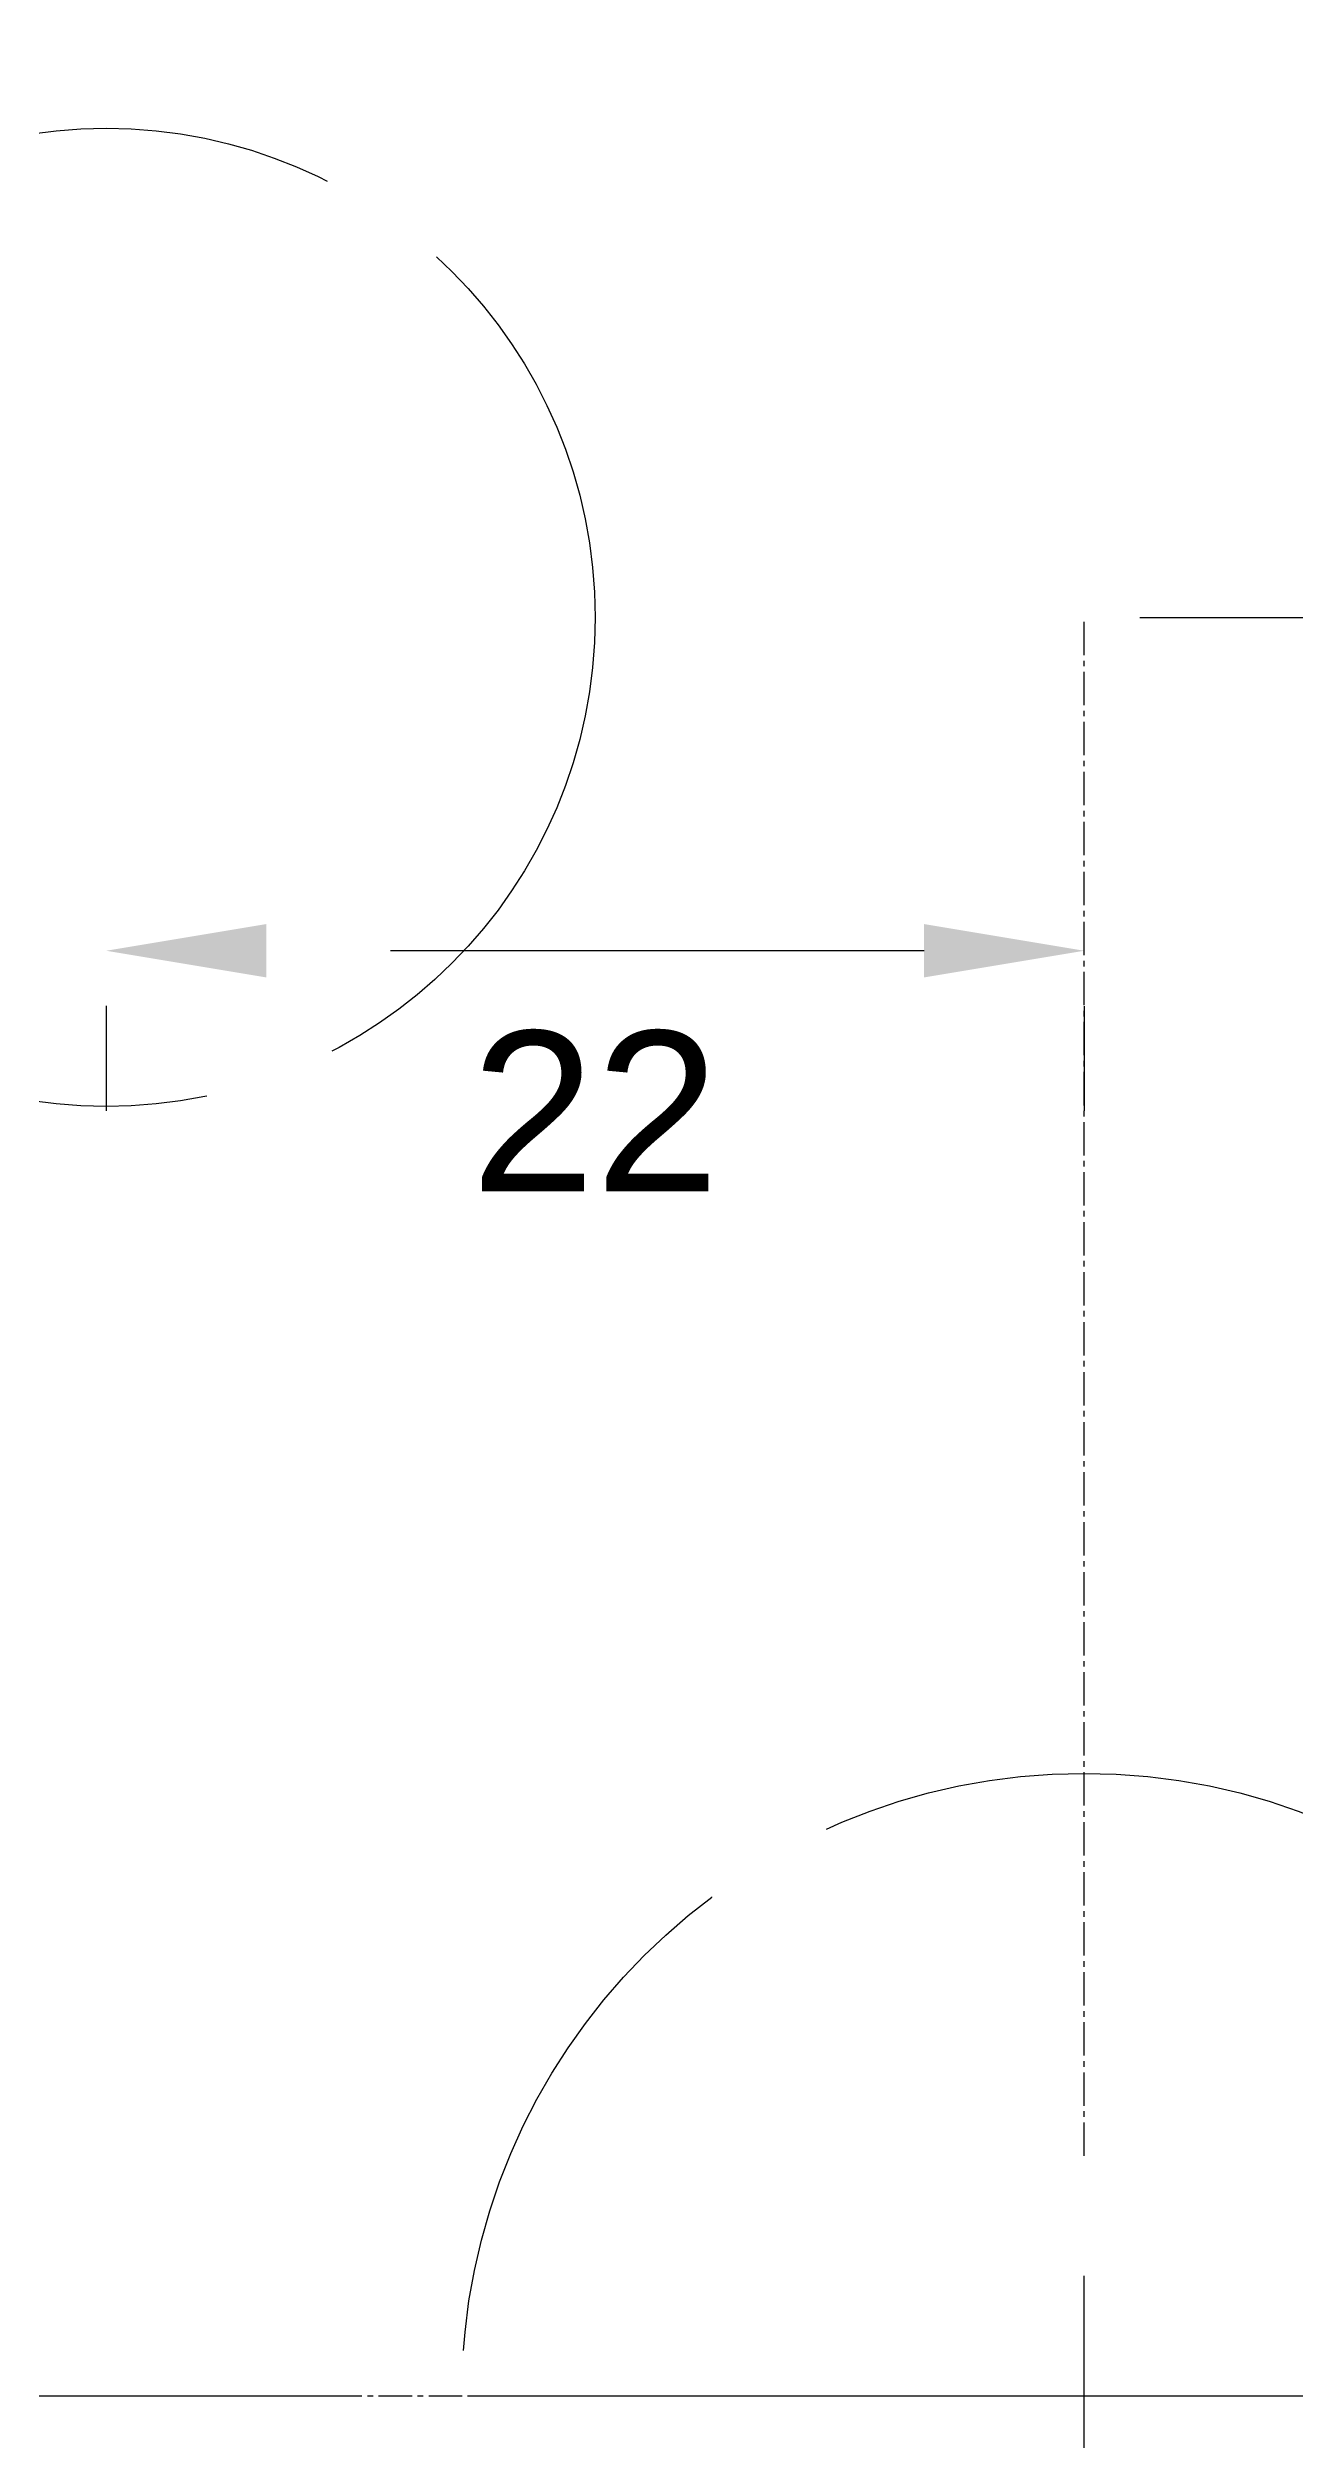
# Model space of a CAD drawing. Header units: inches. Extents: x 19100 to 19462, y 11958 to 12139.
# Drawn here: x 19394.3 to 19422.3, y 12001.6 to 12055.3 of the extents above; entities that cross this region are included whole.
import ezdxf

# ---------------------------------------------------------------- set-up
doc = ezdxf.new("R2010")
doc.units = ezdxf.units.IN
doc.header["$MEASUREMENT"] = 0
doc.linetypes.add('ACAD_ISO02W100', pattern=[15, 12, -3])
doc.linetypes.add('CENTER2', pattern=[1.125, 0.75, -0.125, 0.125, -0.125])
doc.styles.get("Standard").update_dxf_attribs({"font": 'arial.ttf'})
doc.dimstyles.new('Annotative', dxfattribs={"dimscale": 0, "dimtxt": 0.18, "dimasz": 0.18, "dimexe": 0.18, "dimexo": 0.0625, "dimgap": 0.09, "dimtad": 2, "dimdec": 0, "dimzin": 0, "dimdsep": 46, "dimtxsty": 'Standard', "dimcen": 0.09, "dimadec": 0, "dimazin": 0, "dimtfac": 1, "dimtdec": 0, "dimtofl": 0, "dimtmove": 0, "dimatfit": 3, "dimfxl": 1, "dimtolj": 1, "dimtzin": 0, "dimarcsym": 0})

# ---------------------------------------------------------------- blocks, each defined once
blk = doc.blocks.new('*D26')
at = {"color": 0, "linetype": 'ACAD_ISO02W100', "lineweight": -2, "transparency": 16777216}
for p, q in [((19358.852, 12084.535), (19459.391, 12084.535)), ((19455.791, 12080.935), (19455.791, 12006.135)), ((19358.852, 12002.535), (19459.391, 12002.535))]:
    blk.add_line(p, q, dxfattribs=at)
at = {"color": 0, "linetype": 'ACAD_ISO02W100', "transparency": 16777216}
for points in [[(19455.191, 12080.935), (19456.391, 12080.935), (19455.791, 12084.535)], [(19455.191, 12006.135), (19456.391, 12006.135), (19455.791, 12002.535)]]:
    blk.add_solid(points, dxfattribs=at)
at = {"layer": 'Defpoints', "color": 0, "linetype": 'ACAD_ISO02W100', "transparency": 16777216}
for p in [(19357.602, 12084.535), (19357.602, 12002.535), (19455.791, 12002.535)]:
    blk.add_point(p, dxfattribs=at)
at = {"color": 0, "linetype": 'ACAD_ISO02W100', "transparency": 16777216, "insert": (19459.429, 12043.535), "char_height": 3.6, "attachment_point": 5, "rotation": 90}
blk.add_mtext('\\A1;82', dxfattribs=at)
blk = doc.blocks.new('*D27')
at = {"color": 0, "linetype": 'ACAD_ISO02W100', "lineweight": -2, "transparency": 16777216}
for p, q in [((19357.602, 12001.285), (19357.602, 11960.133)), ((19417.602, 12001.285), (19417.602, 11960.133)), ((19361.202, 11963.733), (19414.002, 11963.733))]:
    blk.add_line(p, q, dxfattribs=at)
at = {"color": 0, "linetype": 'ACAD_ISO02W100', "transparency": 16777216}
for points in [[(19361.202, 11964.333), (19361.202, 11963.133), (19357.602, 11963.733)], [(19414.002, 11964.333), (19414.002, 11963.133), (19417.602, 11963.733)]]:
    blk.add_solid(points, dxfattribs=at)
at = {"layer": 'Defpoints', "color": 0, "linetype": 'ACAD_ISO02W100', "transparency": 16777216}
for p in [(19357.602, 12002.535), (19417.602, 12002.535), (19417.602, 11963.733)]:
    blk.add_point(p, dxfattribs=at)
at = {"color": 0, "linetype": 'ACAD_ISO02W100', "transparency": 16777216, "insert": (19387.602, 11960.095), "char_height": 3.6, "attachment_point": 5}
blk.add_mtext('\\A1;60', dxfattribs=at)
blk = doc.blocks.new('*D28')
at = {"color": 0, "linetype": 'ACAD_ISO02W100', "lineweight": -2, "transparency": 16777216}
for p, q in [((19418.852, 12042.535), (19452.739, 12042.535)), ((19449.139, 12006.135), (19449.139, 12038.935)), ((19418.852, 12002.535), (19452.739, 12002.535))]:
    blk.add_line(p, q, dxfattribs=at)
at = {"color": 0, "linetype": 'ACAD_ISO02W100', "transparency": 16777216}
for points in [[(19448.539, 12038.935), (19449.739, 12038.935), (19449.139, 12042.535)], [(19448.539, 12006.135), (19449.739, 12006.135), (19449.139, 12002.535)]]:
    blk.add_solid(points, dxfattribs=at)
at = {"layer": 'Defpoints', "color": 0, "linetype": 'ACAD_ISO02W100', "transparency": 16777216}
for p in [(19417.602, 12042.535), (19449.139, 12042.535), (19417.602, 12002.535)]:
    blk.add_point(p, dxfattribs=at)
at = {"color": 0, "linetype": 'ACAD_ISO02W100', "transparency": 16777216, "insert": (19452.777, 12022.535), "char_height": 3.6, "attachment_point": 5, "rotation": 90}
blk.add_mtext('\\A1;40', dxfattribs=at)
blk = doc.blocks.new('*U24')
at = {"color": 0, "linetype": 'CENTER2', "transparency": 16777216}
for p, q in [((0, 5.4), (0, 40)), ((-27.12, 0), (-5.4, 0))]:
    blk.add_line(p, q, dxfattribs=at)
at = {"color": 0, "linetype": 'Continuous', "transparency": 16777216}
for p, q in [((0, -2.7), (0, 2.7)), ((-2.7, 0), (2.7, 0))]:
    blk.add_line(p, q, dxfattribs=at)
blk = doc.blocks.new('*D29')
at = {"color": 0, "linetype": 'ACAD_ISO02W100', "lineweight": -2, "transparency": 16777216}
for p, q in [((19414.002, 12035.037), (19399.202, 12035.037)), ((19395.602, 12033.801), (19395.602, 12031.437)), ((19417.602, 12033.794), (19417.602, 12031.437))]:
    blk.add_line(p, q, dxfattribs=at)
at = {"color": 0, "linetype": 'ACAD_ISO02W100', "transparency": 16777216}
for points in [[(19399.202, 12035.637), (19399.202, 12034.437), (19395.602, 12035.037)], [(19414.002, 12035.637), (19414.002, 12034.437), (19417.602, 12035.037)]]:
    blk.add_solid(points, dxfattribs=at)
at = {"layer": 'Defpoints', "color": 0, "linetype": 'ACAD_ISO02W100', "transparency": 16777216}
for p in [(19395.602, 12035.051), (19395.602, 12035.037), (19417.602, 12035.044)]:
    blk.add_point(p, dxfattribs=at)
at = {"color": 0, "linetype": 'ACAD_ISO02W100', "transparency": 16777216, "insert": (19406.602, 12031.429), "char_height": 3.6, "attachment_point": 5}
blk.add_mtext('\\A1;22', dxfattribs=at)

msp = doc.modelspace()

# ---------------------------------------------------------------- linework, layer by layer
at = {"linetype": 'ACAD_ISO02W100'}
for centre, radius in [((19395.602, 12042.535), 11), ((19417.602, 12002.535), 14)]:
    msp.add_circle(centre, radius, dxfattribs=at)
msp.add_arc((19417.602, 12002.535), 27, 215.8248, 48.8599, dxfattribs=at)

# ---------------------------------------------------------------- block references
at = {"linetype": 'CENTER2'}
msp.add_blockref('*U24', (19417.602, 12002.535), dxfattribs=at)

# ---------------------------------------------------------------- dimensions: what is measured, and where the dimension line sits
at = {"linetype": 'ACAD_ISO02W100'}
for base, p1, p2, angle, picture, middle in [((19455.791, 12002.535), (19357.602, 12084.535), (19357.602, 12002.535), 90, '*D26', (19459.429, 12043.535)), ((19449.139, 12042.535), (19417.602, 12002.535), (19417.602, 12042.535), 90, '*D28', (19452.777, 12022.535)), ((19395.602, 12035.037), (19417.602, 12035.044), (19395.602, 12035.051), 180, '*D29', (19406.602, 12031.429)), ((19417.602, 11963.733), (19357.602, 12002.535), (19417.602, 12002.535), 180, '*D27', (19387.602, 11960.095))]:
    dim = msp.add_linear_dim(base=base, p1=p1, p2=p2, angle=angle, dimstyle='Annotative', dxfattribs=at)
    dim.commit()
    dim.dimension.update_dxf_attribs({"geometry": picture, "text_midpoint": middle})

doc.saveas('drawing.dxf')
